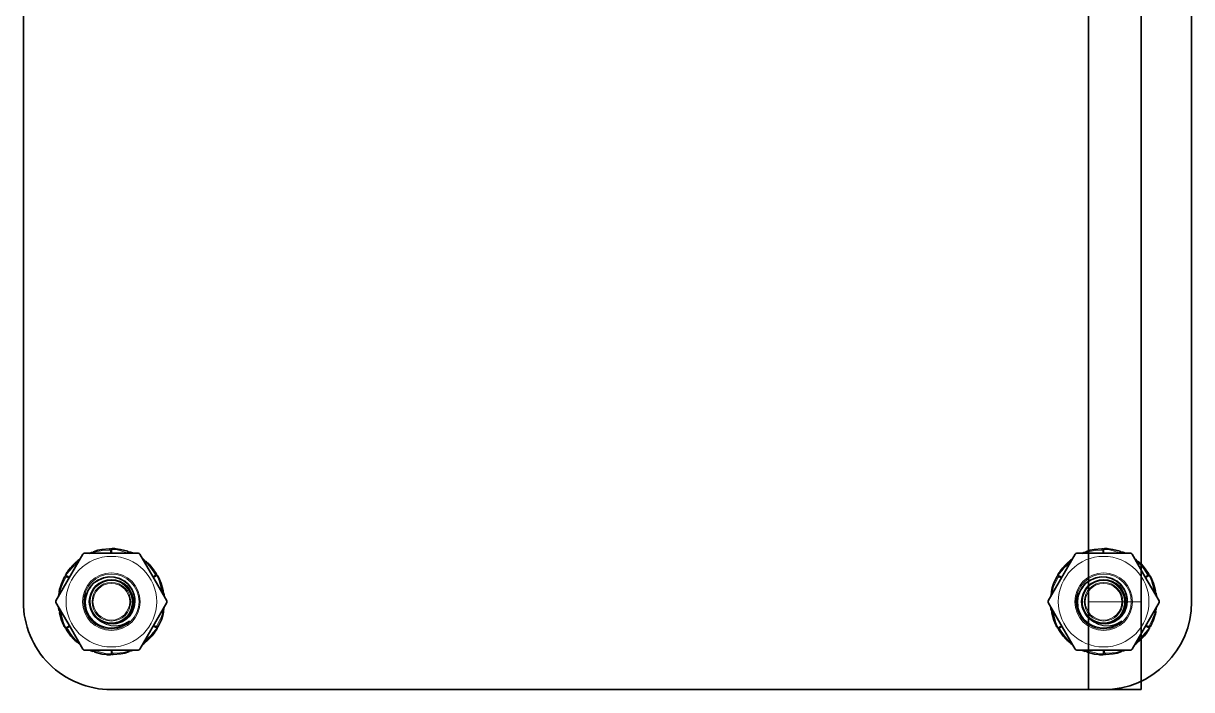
# Model space of a CAD drawing. Extents: x -131 to 1002, y -402 to 783.
# Drawn here: x 704.6 to 771, y 170.9 to 208.7 of the extents above; entities that cross this region are included whole.
import ezdxf

# ---------------------------------------------------------------- set-up
doc = ezdxf.new("R2010")
doc.units = 0

msp = doc.modelspace()

# ---------------------------------------------------------------- linework, layer by layer
at = {"color": 7, "lineweight": 35}
for p, q in [((704.595, 175.862), (704.595, 241.622)), ((765.115, 241.622), (765.115, 175.862)), ((768.115, 241.622), (768.115, 175.862)), ((770.975, 241.622), (770.975, 175.862)), ((765.975, 170.862), (709.595, 170.862))]:
    msp.add_line(p, q, dxfattribs=at)
at = {"color": 7, "lineweight": 35, "ltscale": 0.076498}
for p, q in [((711.125, 178.612), (708.065, 178.612)), ((767.505, 178.612), (764.445, 178.612)), ((708.065, 173.112), (711.125, 173.112)), ((764.445, 173.112), (767.505, 173.112))]:
    msp.add_line(p, q, dxfattribs=at)
at = {"color": 7, "lineweight": 35, "ltscale": 0.002872}
for p, q in [((708.468, 178.655), (708.362, 178.611)), ((764.848, 178.655), (764.742, 178.611))]:
    msp.add_line(p, q, dxfattribs=at)
at = {"color": 7, "lineweight": 13, "ltscale": 0.002597}
for p, q in [((708.468, 178.651), (708.371, 178.612)), ((764.848, 178.651), (764.751, 178.612)), ((711.447, 178.233), (711.365, 178.297)), ((767.827, 178.233), (767.745, 178.297)), ((706.616, 176.28), (706.602, 176.177)), ((762.996, 176.28), (762.982, 176.177)), ((712.575, 175.444), (712.589, 175.547)), ((768.955, 175.444), (768.969, 175.547)), ((710.723, 173.073), (710.82, 173.112)), ((767.103, 173.073), (767.2, 173.112))]:
    msp.add_line(p, q, dxfattribs=at)
at = {"color": 7, "lineweight": 13, "ltscale": 0.001722}
for p, q in [((708.409, 178.612), (708.473, 178.637)), ((764.789, 178.612), (764.853, 178.637)), ((711.384, 178.265), (711.438, 178.222)), ((767.764, 178.265), (767.818, 178.222)), ((706.621, 176.209), (706.631, 176.278)), ((763.001, 176.209), (763.011, 176.278)), ((712.57, 175.515), (712.56, 175.446)), ((768.95, 175.515), (768.94, 175.446)), ((707.807, 173.459), (707.753, 173.502)), ((764.187, 173.459), (764.133, 173.502)), ((710.782, 173.112), (710.718, 173.087)), ((767.162, 173.112), (767.098, 173.087))]:
    msp.add_line(p, q, dxfattribs=at)
at = {"color": 7, "lineweight": 13, "ltscale": 0.000100968}
for p, q in [((708.468, 178.655), (708.468, 178.651)), ((764.848, 178.655), (764.848, 178.651))]:
    msp.add_line(p, q, dxfattribs=at)
at = {"color": 7, "lineweight": 13, "ltscale": 0.000366938}
for p, q in [((708.473, 178.637), (708.468, 178.651)), ((764.853, 178.637), (764.848, 178.651)), ((710.718, 173.087), (710.723, 173.073)), ((767.098, 173.087), (767.103, 173.073))]:
    msp.add_line(p, q, dxfattribs=at)
at = {"color": 7, "lineweight": 13, "ltscale": 0.000650315}
for p, q in [((708.473, 178.637), (708.48, 178.612)), ((764.853, 178.637), (764.86, 178.612)), ((710.718, 173.087), (710.711, 173.112)), ((767.098, 173.087), (767.091, 173.112))]:
    msp.add_line(p, q, dxfattribs=at)
at = {"color": 7, "lineweight": 35, "ltscale": 0.001178}
for p, q in [((708.821, 178.783), (708.776, 178.77)), ((709.867, 178.871), (709.82, 178.874)), ((765.201, 178.783), (765.156, 178.77)), ((766.247, 178.871), (766.2, 178.874)), ((706.854, 174.592), (706.874, 174.55)), ((763.234, 174.592), (763.254, 174.55)), ((712.066, 174.122), (712.092, 174.162)), ((768.446, 174.122), (768.472, 174.162)), ((707.453, 173.731), (707.487, 173.698)), ((710.37, 172.941), (710.415, 172.954)), ((765.704, 172.853), (765.751, 172.849)), ((766.75, 172.941), (766.795, 172.954))]:
    msp.add_line(p, q, dxfattribs=at)
at = {"color": 7, "lineweight": 13, "ltscale": 0.000100743}
for p, q in [((709.491, 178.872), (709.489, 178.868)), ((765.871, 178.872), (765.869, 178.868))]:
    msp.add_line(p, q, dxfattribs=at)
at = {"color": 7, "lineweight": 13, "ltscale": 0.000367177}
for p, q in [((709.49, 178.854), (709.489, 178.868)), ((765.87, 178.854), (765.869, 178.868))]:
    msp.add_line(p, q, dxfattribs=at)
at = {"color": 7, "lineweight": 13, "ltscale": 0.003215}
for p, q in [((709.544, 178.612), (709.543, 178.741)), ((765.924, 178.612), (765.923, 178.741)), ((707.188, 177.192), (707.076, 177.256)), ((763.568, 177.192), (763.456, 177.256)), ((707.24, 174.442), (707.128, 174.377)), ((763.62, 174.442), (763.508, 174.377))]:
    msp.add_line(p, q, dxfattribs=at)
at = {"color": 7, "lineweight": 35, "ltscale": 0.000366211}
for p, q in [((709.595, 178.76), (709.595, 178.774)), ((765.975, 178.76), (765.975, 178.774))]:
    msp.add_line(p, q, dxfattribs=at)
at = {"color": 7, "lineweight": 35, "ltscale": 0.003677}
for p, q in [((709.595, 178.612), (709.595, 178.76)), ((765.975, 178.612), (765.975, 178.76)), ((711.977, 177.237), (712.105, 177.311)), ((763.593, 177.237), (763.466, 177.311)), ((768.357, 177.237), (768.485, 177.311)), ((707.213, 174.487), (707.086, 174.413)), ((711.977, 174.487), (712.105, 174.413)), ((763.593, 174.487), (763.466, 174.413)), ((768.357, 174.487), (768.485, 174.413))]:
    msp.add_line(p, q, dxfattribs=at)
at = {"color": 7, "lineweight": 13, "ltscale": 0.000366854}
msp.add_line((710.52, 178.709), (710.524, 178.723), dxfattribs=at)
at = {"color": 7, "lineweight": 13, "ltscale": 0.000100876}
for p, q in [((710.527, 178.726), (710.524, 178.723)), ((766.907, 178.726), (766.904, 178.723))]:
    msp.add_line(p, q, dxfattribs=at)
at = {"color": 7, "lineweight": 13, "ltscale": 0.000251303}
for p, q in [((710.837, 178.616), (710.846, 178.612)), ((767.217, 178.616), (767.226, 178.612)), ((711.36, 173.41), (711.352, 173.404)), ((767.74, 173.41), (767.732, 173.404)), ((708.354, 173.108), (708.345, 173.112)), ((764.734, 173.108), (764.725, 173.112))]:
    msp.add_line(p, q, dxfattribs=at)
at = {"color": 7, "lineweight": 35, "ltscale": 0.000306143}
for p, q in [((710.848, 178.611), (710.837, 178.616)), ((767.228, 178.611), (767.217, 178.616))]:
    msp.add_line(p, q, dxfattribs=at)
at = {"color": 7, "lineweight": 13, "ltscale": 0.000367327}
msp.add_line((766.899, 178.709), (766.904, 178.723), dxfattribs=at)
at = {"color": 7, "lineweight": 35, "ltscale": 0.076499}
for p, q in [((707.979, 178.562), (706.449, 175.912)), ((764.359, 178.562), (762.829, 175.912)), ((711.212, 173.162), (712.742, 175.812)), ((767.592, 173.162), (769.122, 175.812))]:
    msp.add_line(p, q, dxfattribs=at)
at = {"color": 7, "lineweight": 13, "ltscale": 0.000100858}
for p, q in [((707.581, 178.101), (707.582, 178.097)), ((763.961, 178.101), (763.962, 178.097)), ((711.61, 173.623), (711.609, 173.627)), ((767.99, 173.623), (767.989, 173.627))]:
    msp.add_line(p, q, dxfattribs=at)
at = {"color": 7, "lineweight": 13, "ltscale": 0.000367076}
for p, q in [((707.592, 178.086), (707.582, 178.097)), ((763.972, 178.086), (763.962, 178.097))]:
    msp.add_line(p, q, dxfattribs=at)
at = {"color": 7, "lineweight": 35, "ltscale": 0.000308288}
msp.add_line((707.841, 178.321), (707.831, 178.314), dxfattribs=at)
at = {"color": 7, "lineweight": 13, "ltscale": 0.000251525}
for p, q in [((707.831, 178.314), (707.839, 178.32)), ((764.211, 178.314), (764.219, 178.32))]:
    msp.add_line(p, q, dxfattribs=at)
at = {"color": 7, "lineweight": 35, "ltscale": 0.036627}
for p, q in [((711.212, 178.562), (711.945, 177.293)), ((767.592, 178.562), (768.325, 177.293)), ((707.979, 173.162), (707.246, 174.431)), ((764.359, 173.162), (763.626, 174.431))]:
    msp.add_line(p, q, dxfattribs=at)
at = {"color": 7, "lineweight": 35, "ltscale": 0.002871}
for p, q in [((711.45, 178.235), (711.36, 178.305)), ((767.83, 178.235), (767.74, 178.305)), ((767.103, 173.069), (767.209, 173.112))]:
    msp.add_line(p, q, dxfattribs=at)
at = {"color": 7, "lineweight": 13, "ltscale": 0.000650883}
for p, q in [((711.438, 178.222), (711.419, 178.203)), ((767.818, 178.222), (767.799, 178.203)), ((707.753, 173.502), (707.772, 173.521)), ((764.133, 173.502), (764.152, 173.521))]:
    msp.add_line(p, q, dxfattribs=at)
at = {"color": 7, "lineweight": 13, "ltscale": 0.000367192}
for p, q in [((711.438, 178.222), (711.447, 178.233)), ((767.818, 178.222), (767.827, 178.233)), ((707.753, 173.502), (707.744, 173.491)), ((764.133, 173.502), (764.124, 173.491))]:
    msp.add_line(p, q, dxfattribs=at)
at = {"color": 7, "lineweight": 13, "ltscale": 0.000101038}
for p, q in [((711.45, 178.235), (711.447, 178.233)), ((767.83, 178.235), (767.827, 178.233)), ((707.74, 173.489), (707.744, 173.491)), ((764.12, 173.489), (764.124, 173.491))]:
    msp.add_line(p, q, dxfattribs=at)
at = {"color": 7, "lineweight": 35, "ltscale": 0.001177}
for p, q in [((711.738, 177.993), (711.704, 178.026)), ((768.118, 177.993), (768.084, 178.026)), ((707.125, 177.601), (707.099, 177.562)), ((763.505, 177.601), (763.479, 177.562)), ((706.679, 176.652), (706.668, 176.606)), ((712.337, 177.132), (712.317, 177.174)), ((763.059, 176.652), (763.048, 176.606)), ((768.717, 177.132), (768.697, 177.174)), ((712.512, 175.072), (712.523, 175.118)), ((768.892, 175.072), (768.903, 175.118)), ((763.833, 173.731), (763.867, 173.698))]:
    msp.add_line(p, q, dxfattribs=at)
at = {"color": 7, "lineweight": 35, "ltscale": 0.000307051}
msp.add_line((764.221, 178.321), (764.211, 178.314), dxfattribs=at)
at = {"color": 7, "lineweight": 13, "ltscale": 0.000101273}
for p, q in [((706.937, 177.277), (706.939, 177.273)), ((763.317, 177.277), (763.319, 177.273)), ((768.634, 174.447), (768.632, 174.451))]:
    msp.add_line(p, q, dxfattribs=at)
at = {"color": 7, "lineweight": 13, "ltscale": 0.00036657}
for p, q in [((706.952, 177.266), (706.939, 177.273)), ((763.332, 177.266), (763.319, 177.273))]:
    msp.add_line(p, q, dxfattribs=at)
at = {"color": 7, "lineweight": 35, "ltscale": 0.000364902}
for p, q in [((707.086, 177.311), (707.073, 177.318)), ((763.466, 177.311), (763.453, 177.318)), ((768.485, 177.311), (768.497, 177.318))]:
    msp.add_line(p, q, dxfattribs=at)
at = {"color": 7, "lineweight": 35, "ltscale": 0.003679}
msp.add_line((707.214, 177.237), (707.086, 177.311), dxfattribs=at)
at = {"color": 7, "lineweight": 35, "ltscale": 0.039872}
for p, q in [((712.742, 175.912), (711.945, 177.293)), ((769.122, 175.912), (768.325, 177.293)), ((706.449, 175.812), (707.246, 174.431)), ((762.829, 175.812), (763.626, 174.431))]:
    msp.add_line(p, q, dxfattribs=at)
at = {"color": 7, "lineweight": 13, "ltscale": 0.003213}
for p, q in [((711.951, 177.282), (712.063, 177.347)), ((768.331, 177.282), (768.443, 177.347))]:
    msp.add_line(p, q, dxfattribs=at)
at = {"color": 7, "lineweight": 35, "ltscale": 0.000366224}
msp.add_line((712.105, 177.311), (712.118, 177.318), dxfattribs=at)
at = {"color": 7, "lineweight": 13, "ltscale": 0.000367075}
for p, q in [((712.134, 177.449), (712.146, 177.457)), ((768.514, 177.449), (768.526, 177.457)), ((707.057, 174.275), (707.045, 174.267)), ((763.437, 174.275), (763.425, 174.267))]:
    msp.add_line(p, q, dxfattribs=at)
at = {"color": 7, "lineweight": 13, "ltscale": 0.000100715}
for p, q in [((712.15, 177.457), (712.146, 177.457)), ((768.53, 177.457), (768.526, 177.457)), ((707.041, 174.267), (707.045, 174.267)), ((763.421, 174.267), (763.425, 174.267))]:
    msp.add_line(p, q, dxfattribs=at)
at = {"color": 7, "lineweight": 35, "ltscale": 0.002873}
for p, q in [((706.613, 176.282), (706.598, 176.168)), ((762.993, 176.282), (762.978, 176.168)), ((707.74, 173.489), (707.831, 173.419)), ((764.12, 173.489), (764.211, 173.419))]:
    msp.add_line(p, q, dxfattribs=at)
at = {"color": 7, "lineweight": 13, "ltscale": 9.65925e-05}
for p, q in [((706.613, 176.282), (706.616, 176.28)), ((762.993, 176.282), (762.996, 176.28))]:
    msp.add_line(p, q, dxfattribs=at)
at = {"color": 7, "lineweight": 13, "ltscale": 0.000366739}
for p, q in [((706.631, 176.278), (706.616, 176.28)), ((763.011, 176.278), (762.996, 176.28))]:
    msp.add_line(p, q, dxfattribs=at)
at = {"color": 7, "lineweight": 13, "ltscale": 0.00065088}
for p, q in [((706.631, 176.278), (706.656, 176.271)), ((763.011, 176.278), (763.036, 176.271)), ((712.56, 175.446), (712.535, 175.453)), ((768.94, 175.446), (768.915, 175.453))]:
    msp.add_line(p, q, dxfattribs=at)
at = {"color": 7, "lineweight": 13, "ltscale": 0.000368101}
for p, q in [((712.523, 176.485), (712.538, 176.488)), ((768.903, 176.485), (768.918, 176.488))]:
    msp.add_line(p, q, dxfattribs=at)
at = {"color": 7, "lineweight": 13, "ltscale": 0.000100384}
for p, q in [((712.542, 176.487), (712.538, 176.488)), ((768.922, 176.487), (768.918, 176.488))]:
    msp.add_line(p, q, dxfattribs=at)
at = {"color": 7, "lineweight": 13, "ltscale": 0.000251206}
for p, q in [((712.601, 176.164), (712.602, 176.154)), ((768.981, 176.164), (768.982, 176.154))]:
    msp.add_line(p, q, dxfattribs=at)
at = {"color": 7, "lineweight": 35, "ltscale": 0.000304957}
for p, q in [((712.602, 176.152), (712.601, 176.164)), ((768.982, 176.152), (768.981, 176.164))]:
    msp.add_line(p, q, dxfattribs=at)
at = {"color": 7, "lineweight": 13, "ltscale": 0.000251432}
for p, q in [((706.59, 175.56), (706.589, 175.57)), ((762.97, 175.56), (762.969, 175.57))]:
    msp.add_line(p, q, dxfattribs=at)
at = {"color": 7, "lineweight": 13, "ltscale": 0.000260162}
for p, q in [((708.324, 175.872), (708.324, 175.862)), ((764.704, 175.872), (764.704, 175.862))]:
    msp.add_line(p, q, dxfattribs=at)
at = {"color": 7, "lineweight": 35, "ltscale": 0.000250244}
for p, q in [((708.374, 175.857), (708.374, 175.867)), ((710.817, 175.867), (710.817, 175.857)), ((764.754, 175.857), (764.754, 175.867)), ((767.197, 175.867), (767.197, 175.857))]:
    msp.add_line(p, q, dxfattribs=at)
at = {"color": 7, "lineweight": 13, "ltscale": 0.000260548}
for p, q in [((710.867, 175.852), (710.867, 175.862)), ((767.247, 175.852), (767.247, 175.862))]:
    msp.add_line(p, q, dxfattribs=at)
at = {"color": 7, "lineweight": 13, "ltscale": 0.000366686}
for p, q in [((712.56, 175.446), (712.575, 175.444)), ((768.94, 175.446), (768.955, 175.444))]:
    msp.add_line(p, q, dxfattribs=at)
at = {"color": 7, "lineweight": 13, "ltscale": 9.80496e-05}
for p, q in [((712.578, 175.442), (712.575, 175.444)), ((768.958, 175.442), (768.955, 175.444))]:
    msp.add_line(p, q, dxfattribs=at)
at = {"color": 7, "lineweight": 35, "ltscale": 0.00287}
for p, q in [((712.578, 175.442), (712.593, 175.556)), ((768.958, 175.442), (768.973, 175.556))]:
    msp.add_line(p, q, dxfattribs=at)
at = {"color": 7, "lineweight": 13, "ltscale": 0.075}
msp.add_line((768.115, 175.862), (765.115, 175.862), dxfattribs=at)
at = {"color": 7, "lineweight": 35, "ltscale": 0.125}
for p, q in [((765.115, 170.862), (765.115, 175.862)), ((768.115, 170.862), (768.115, 175.862))]:
    msp.add_line(p, q, dxfattribs=at)
at = {"color": 7, "lineweight": 13, "ltscale": 0.000101698}
for p, q in [((706.649, 175.237), (706.653, 175.236)), ((763.029, 175.237), (763.033, 175.236))]:
    msp.add_line(p, q, dxfattribs=at)
at = {"color": 7, "lineweight": 13, "ltscale": 0.000366608}
for p, q in [((706.668, 175.239), (706.653, 175.236)), ((763.048, 175.239), (763.033, 175.236))]:
    msp.add_line(p, q, dxfattribs=at)
at = {"color": 7, "lineweight": 13, "ltscale": 0.00073742}
for p, q in [((708.944, 174.829), (708.925, 174.806)), ((765.324, 174.829), (765.305, 174.806))]:
    msp.add_line(p, q, dxfattribs=at)
at = {"color": 7, "lineweight": 35, "ltscale": 9.52208e-05}
msp.add_line((708.941, 174.831), (708.944, 174.829), dxfattribs=at)
at = {"color": 7, "lineweight": 35, "ltscale": 0.001908}
for p, q in [((710.57, 174.721), (710.626, 174.772)), ((766.95, 174.721), (767.006, 174.772))]:
    msp.add_line(p, q, dxfattribs=at)
at = {"color": 7, "lineweight": 35, "ltscale": 9.6496e-05}
msp.add_line((765.321, 174.831), (765.324, 174.829), dxfattribs=at)
at = {"color": 7, "lineweight": 35, "ltscale": 0.000365093}
for p, q in [((707.086, 174.413), (707.073, 174.406)), ((763.466, 174.413), (763.453, 174.406)), ((768.485, 174.413), (768.497, 174.406))]:
    msp.add_line(p, q, dxfattribs=at)
at = {"color": 7, "lineweight": 13, "ltscale": 0.003214}
for p, q in [((712.003, 174.532), (712.115, 174.468)), ((768.383, 174.532), (768.495, 174.468)), ((709.647, 173.111), (709.648, 172.983)), ((766.027, 173.111), (766.028, 172.983))]:
    msp.add_line(p, q, dxfattribs=at)
at = {"color": 7, "lineweight": 35, "ltscale": 0.000366414}
msp.add_line((712.105, 174.413), (712.118, 174.406), dxfattribs=at)
at = {"color": 7, "lineweight": 13, "ltscale": 0.000367739}
msp.add_line((712.239, 174.458), (712.252, 174.451), dxfattribs=at)
at = {"color": 7, "lineweight": 13, "ltscale": 0.0001005}
msp.add_line((712.254, 174.447), (712.252, 174.451), dxfattribs=at)
at = {"color": 7, "lineweight": 13, "ltscale": 0.000366391}
msp.add_line((768.619, 174.458), (768.632, 174.451), dxfattribs=at)
at = {"color": 7, "lineweight": 13, "ltscale": 0.002598}
for p, q in [((707.744, 173.491), (707.826, 173.427)), ((764.124, 173.491), (764.206, 173.427))]:
    msp.add_line(p, q, dxfattribs=at)
at = {"color": 7, "lineweight": 35, "ltscale": 0.000303237}
for p, q in [((711.35, 173.403), (711.36, 173.41)), ((767.73, 173.403), (767.74, 173.41))]:
    msp.add_line(p, q, dxfattribs=at)
at = {"color": 7, "lineweight": 13, "ltscale": 0.00036736}
for p, q in [((711.599, 173.638), (711.609, 173.627)), ((767.979, 173.638), (767.989, 173.627))]:
    msp.add_line(p, q, dxfattribs=at)
at = {"color": 7, "lineweight": 35, "ltscale": 0.000304127}
msp.add_line((708.343, 173.113), (708.354, 173.108), dxfattribs=at)
at = {"color": 7, "lineweight": 13, "ltscale": 0.000100627}
for p, q in [((708.664, 172.998), (708.667, 173.001)), ((765.044, 172.998), (765.047, 173.001))]:
    msp.add_line(p, q, dxfattribs=at)
at = {"color": 7, "lineweight": 13, "ltscale": 0.000367689}
for p, q in [((708.671, 173.015), (708.667, 173.001)), ((765.051, 173.015), (765.047, 173.001))]:
    msp.add_line(p, q, dxfattribs=at)
at = {"color": 7, "lineweight": 35, "ltscale": 0.001176}
msp.add_line((709.324, 172.853), (709.371, 172.849), dxfattribs=at)
at = {"color": 7, "lineweight": 35, "ltscale": 0.003676}
for p, q in [((709.595, 173.111), (709.595, 172.964)), ((765.975, 173.111), (765.975, 172.964))]:
    msp.add_line(p, q, dxfattribs=at)
at = {"color": 7, "lineweight": 35, "ltscale": 0.000365829}
for p, q in [((709.595, 172.964), (709.595, 172.95)), ((765.975, 172.964), (765.975, 172.95))]:
    msp.add_line(p, q, dxfattribs=at)
at = {"color": 7, "lineweight": 13, "ltscale": 0.000101161}
for p, q in [((709.7, 172.852), (709.702, 172.856)), ((766.08, 172.852), (766.082, 172.856))]:
    msp.add_line(p, q, dxfattribs=at)
at = {"color": 7, "lineweight": 13, "ltscale": 0.000367231}
for p, q in [((709.701, 172.87), (709.702, 172.856)), ((766.081, 172.87), (766.082, 172.856))]:
    msp.add_line(p, q, dxfattribs=at)
at = {"color": 7, "lineweight": 35, "ltscale": 0.002869}
msp.add_line((710.723, 173.069), (710.829, 173.112), dxfattribs=at)
at = {"color": 7, "lineweight": 13, "ltscale": 0.000101103}
msp.add_line((710.723, 173.069), (710.723, 173.073), dxfattribs=at)
at = {"color": 7, "lineweight": 35, "ltscale": 0.000302734}
msp.add_line((764.723, 173.113), (764.734, 173.108), dxfattribs=at)
at = {"color": 7, "lineweight": 13, "ltscale": 0.000101345}
msp.add_line((767.103, 173.069), (767.103, 173.073), dxfattribs=at)
at = {"color": 7, "lineweight": 35, "ltscale": 0.075}
msp.add_line((768.115, 170.862), (765.115, 170.862), dxfattribs=at)
at = {"color": 7, "lineweight": 13}
for points in [[(708.564, 178.644), (708.703, 178.697), (708.901, 178.742), (709.118, 178.77), (709.488, 178.789)], [(708.776, 178.77), (709.166, 178.837), (709.49, 178.854)], [(709.489, 178.868), (709.192, 178.851), (708.821, 178.783)], [(709.577, 178.829), (709.727, 178.831), (709.928, 178.806), (710.141, 178.758), (710.496, 178.649)], [(709.82, 178.874), (710.21, 178.804), (710.52, 178.709)], [(710.524, 178.723), (710.238, 178.809), (709.867, 178.871)], [(764.944, 178.644), (765.083, 178.697), (765.281, 178.742), (765.498, 178.77), (765.868, 178.789)], [(765.156, 178.77), (765.546, 178.837), (765.87, 178.854)], [(765.869, 178.868), (765.572, 178.851), (765.201, 178.783)], [(765.957, 178.829), (766.107, 178.831), (766.308, 178.806), (766.521, 178.758), (766.876, 178.649)], [(766.2, 178.874), (766.59, 178.804), (766.899, 178.709)], [(766.904, 178.723), (766.618, 178.809), (766.247, 178.871)], [(707.017, 177.33), (707.09, 177.46), (707.212, 177.622), (707.36, 177.783), (707.632, 178.035)], [(707.099, 177.562), (707.355, 177.865), (707.592, 178.086)], [(707.582, 178.097), (707.365, 177.892), (707.125, 177.601)], [(711.489, 178.146), (711.604, 178.052), (711.743, 177.903), (711.875, 177.73), (712.077, 177.418)], [(711.704, 178.026), (711.957, 177.721), (712.134, 177.449)], [(712.146, 177.457), (711.982, 177.706), (711.738, 177.993)], [(763.397, 177.33), (763.47, 177.46), (763.592, 177.622), (763.74, 177.783), (764.012, 178.035)], [(763.479, 177.562), (763.735, 177.865), (763.972, 178.086)], [(763.962, 178.097), (763.745, 177.892), (763.505, 177.601)], [(767.869, 178.146), (767.984, 178.052), (768.123, 177.903), (768.255, 177.73), (768.456, 177.418)], [(768.084, 178.026), (768.337, 177.721), (768.514, 177.449)], [(768.526, 177.457), (768.362, 177.706), (768.118, 177.993)], [(706.668, 176.606), (706.805, 176.978), (706.952, 177.266)], [(706.939, 177.273), (706.805, 177.007), (706.679, 176.652)], [(708.179, 176.356), (708.336, 176.655), (708.554, 176.909), (708.821, 177.107), (709.124, 177.238), (709.447, 177.297), (709.77, 177.283), (710.079, 177.197), (710.359, 177.046), (710.596, 176.838), (710.779, 176.583)], [(712.156, 177.361), (712.232, 177.233), (712.312, 177.046), (712.376, 176.837), (712.459, 176.476)], [(763.048, 176.606), (763.185, 176.978), (763.332, 177.266)], [(763.319, 177.273), (763.185, 177.007), (763.059, 176.652)], [(764.559, 176.356), (764.716, 176.655), (764.934, 176.909), (765.201, 177.107), (765.504, 177.238), (765.827, 177.297), (766.15, 177.283), (766.459, 177.197), (766.739, 177.046), (766.976, 176.838), (767.159, 176.583)], [(768.536, 177.361), (768.612, 177.233), (768.692, 177.046), (768.756, 176.837), (768.839, 176.476)], [(706.671, 176.359), (706.694, 176.507), (706.754, 176.701), (706.838, 176.902), (707.007, 177.233)], [(710.57, 176.541), (710.472, 176.664), (710.236, 176.874), (710.187, 176.909), (710.158, 176.938), (710.174, 176.939)], [(710.574, 176.544), (710.399, 176.747), (710.232, 176.881), (710.159, 176.937), (710.161, 176.939), (710.183, 176.934)], [(712.317, 177.174), (712.451, 176.801), (712.523, 176.485)], [(712.538, 176.488), (712.469, 176.778), (712.337, 177.132)], [(763.051, 176.359), (763.074, 176.507), (763.134, 176.701), (763.218, 176.902), (763.387, 177.233)], [(766.95, 176.541), (766.852, 176.664), (766.616, 176.874), (766.567, 176.909), (766.538, 176.938), (766.554, 176.939)], [(766.954, 176.544), (766.779, 176.747), (766.612, 176.881), (766.539, 176.937), (766.541, 176.939), (766.563, 176.934)], [(768.697, 177.174), (768.831, 176.801), (768.903, 176.485)], [(768.918, 176.488), (768.849, 176.778), (768.717, 177.132)], [(707.035, 174.363), (706.958, 174.491), (706.879, 174.678), (706.815, 174.887), (706.732, 175.248)], [(710.954, 175.857), (710.911, 175.572), (710.81, 175.304), (710.656, 175.066), (710.456, 174.867), (710.22, 174.717), (709.959, 174.621), (709.689, 174.582), (709.418, 174.602), (709.16, 174.678), (708.925, 174.806)], [(712.52, 175.365), (712.497, 175.217), (712.437, 175.023), (712.353, 174.822), (712.184, 174.491)], [(763.415, 174.363), (763.339, 174.491), (763.259, 174.678), (763.195, 174.887), (763.112, 175.248)], [(767.334, 175.857), (767.291, 175.572), (767.19, 175.304), (767.036, 175.066), (766.836, 174.867), (766.6, 174.717), (766.339, 174.621), (766.069, 174.582), (765.798, 174.602), (765.54, 174.678), (765.305, 174.806)], [(768.9, 175.365), (768.877, 175.217), (768.817, 175.023), (768.733, 174.822), (768.564, 174.491)], [(706.653, 175.236), (706.722, 174.945), (706.854, 174.592)], [(706.874, 174.55), (706.74, 174.923), (706.668, 175.239)], [(710.497, 174.663), (710.199, 174.534), (709.889, 174.475), (709.581, 174.485), (709.291, 174.562), (709.033, 174.697), (708.909, 174.791)], [(710.626, 174.772), (710.399, 174.635), (710.156, 174.543), (709.905, 174.497), (709.656, 174.498), (709.494, 174.523), (709.339, 174.567), (709.058, 174.706), (708.925, 174.806)], [(712.523, 175.118), (712.386, 174.746), (712.239, 174.458)], [(712.252, 174.451), (712.386, 174.717), (712.512, 175.072)], [(763.033, 175.236), (763.102, 174.945), (763.234, 174.592)], [(763.254, 174.55), (763.12, 174.923), (763.048, 175.239)], [(766.877, 174.663), (766.579, 174.534), (766.269, 174.475), (765.961, 174.485), (765.671, 174.562), (765.413, 174.697), (765.289, 174.791)], [(767.006, 174.772), (766.779, 174.635), (766.536, 174.543), (766.285, 174.497), (766.036, 174.498), (765.874, 174.523), (765.719, 174.567), (765.438, 174.706), (765.305, 174.806)], [(768.903, 175.118), (768.766, 174.746), (768.619, 174.458)], [(768.632, 174.451), (768.766, 174.717), (768.892, 175.072)], [(707.045, 174.267), (707.209, 174.018), (707.453, 173.731)], [(707.487, 173.698), (707.234, 174.003), (707.057, 174.275)], [(707.702, 173.578), (707.586, 173.672), (707.448, 173.821), (707.316, 173.994), (707.114, 174.306)], [(712.174, 174.394), (712.101, 174.264), (711.979, 174.102), (711.831, 173.941), (711.559, 173.689)], [(712.092, 174.162), (711.836, 173.859), (711.599, 173.638)], [(711.609, 173.627), (711.826, 173.832), (712.066, 174.122)], [(763.425, 174.267), (763.589, 174.018), (763.833, 173.731)], [(763.867, 173.698), (763.614, 174.003), (763.437, 174.275)], [(764.082, 173.578), (763.966, 173.672), (763.828, 173.821), (763.696, 173.994), (763.494, 174.306)], [(768.554, 174.394), (768.481, 174.264), (768.359, 174.102), (768.211, 173.941), (767.939, 173.689)], [(768.472, 174.162), (768.216, 173.859), (767.979, 173.638)], [(767.989, 173.627), (768.206, 173.832), (768.446, 174.122)], [(708.667, 173.001), (708.953, 172.915), (709.324, 172.853)], [(709.371, 172.849), (708.981, 172.92), (708.671, 173.015)], [(709.614, 172.895), (709.464, 172.893), (709.262, 172.918), (709.05, 172.966), (708.695, 173.075)], [(710.415, 172.954), (710.025, 172.887), (709.701, 172.87)], [(709.702, 172.856), (709.999, 172.873), (710.37, 172.941)], [(710.627, 173.08), (710.488, 173.027), (710.289, 172.982), (710.073, 172.954), (709.703, 172.935)], [(765.047, 173.001), (765.333, 172.915), (765.704, 172.853)], [(765.751, 172.849), (765.361, 172.92), (765.051, 173.015)], [(765.994, 172.895), (765.844, 172.893), (765.642, 172.918), (765.43, 172.966), (765.075, 173.075)], [(766.795, 172.954), (766.405, 172.887), (766.081, 172.87)], [(766.082, 172.856), (766.379, 172.873), (766.75, 172.941)], [(767.007, 173.08), (766.868, 173.027), (766.669, 172.982), (766.453, 172.954), (766.083, 172.935)]]:
    msp.add_lwpolyline(points, dxfattribs=at)
at = {"color": 7, "lineweight": 35}
for points in [[(709.491, 178.872), (709.06, 178.835), (708.821, 178.783)], [(710.527, 178.726), (710.109, 178.839), (709.867, 178.871)], [(765.871, 178.872), (765.44, 178.835), (765.201, 178.783)], [(766.907, 178.726), (766.489, 178.839), (766.247, 178.871)], [(707.581, 178.101), (707.274, 177.795), (707.125, 177.601)], [(712.15, 177.457), (711.902, 177.813), (711.738, 177.993)], [(763.961, 178.101), (763.654, 177.795), (763.505, 177.601)], [(768.53, 177.457), (768.282, 177.813), (768.118, 177.993)], [(706.937, 177.277), (706.753, 176.884), (706.679, 176.652)], [(708.124, 175.569), (708.109, 175.883), (708.156, 176.188), (708.264, 176.476), (708.429, 176.732), (708.642, 176.947), (708.893, 177.112), (709.171, 177.221), (709.463, 177.269), (709.757, 177.255), (710.039, 177.181), (710.298, 177.052), (710.522, 176.872), (710.703, 176.652), (710.752, 176.571)], [(763.317, 177.277), (763.133, 176.884), (763.059, 176.652)], [(764.504, 175.569), (764.489, 175.883), (764.536, 176.188), (764.644, 176.476), (764.809, 176.732), (765.022, 176.947), (765.273, 177.112), (765.551, 177.221), (765.843, 177.269), (766.137, 177.255), (766.419, 177.181), (766.678, 177.052), (766.902, 176.872), (767.083, 176.652), (767.132, 176.571)], [(712.542, 176.487), (712.43, 176.906), (712.337, 177.132)], [(768.922, 176.487), (768.81, 176.906), (768.717, 177.132)], [(710.925, 175.861), (710.884, 175.582), (710.785, 175.32), (710.635, 175.087), (710.44, 174.893), (710.17, 174.726), (709.87, 174.631), (709.559, 174.614), (709.256, 174.674), (708.98, 174.805), (708.944, 174.829)], [(767.305, 175.861), (767.264, 175.582), (767.165, 175.32), (767.015, 175.087), (766.82, 174.893), (766.55, 174.726), (766.25, 174.631), (765.939, 174.614), (765.636, 174.674), (765.36, 174.805), (765.324, 174.829)], [(706.649, 175.237), (706.761, 174.818), (706.854, 174.592)], [(712.254, 174.447), (712.438, 174.84), (712.512, 175.072)], [(763.029, 175.237), (763.141, 174.818), (763.234, 174.592)], [(768.634, 174.447), (768.818, 174.84), (768.892, 175.072)], [(707.041, 174.267), (707.289, 173.911), (707.453, 173.731)], [(711.61, 173.623), (711.917, 173.929), (712.066, 174.122)], [(763.421, 174.267), (763.669, 173.911), (763.833, 173.731)], [(767.99, 173.623), (768.297, 173.929), (768.446, 174.122)], [(708.664, 172.998), (709.082, 172.885), (709.324, 172.853)], [(709.7, 172.852), (710.131, 172.889), (710.37, 172.941)], [(765.044, 172.998), (765.462, 172.885), (765.704, 172.853)], [(766.08, 172.852), (766.511, 172.889), (766.75, 172.941)]]:
    msp.add_lwpolyline(points, dxfattribs=at)
at = {"color": 7, "lineweight": 13}
for centre, radius in [((709.595, 175.862), 2.575), ((765.975, 175.862), 2.575), ((709.595, 175.862), 1.641), ((709.595, 175.862), 1.571), ((765.975, 175.862), 1.641), ((765.975, 175.862), 1.571), ((709.595, 175.862), 1.099), ((709.595, 175.862), 1.043), ((765.975, 175.862), 1.099), ((765.975, 175.862), 1.043)]:
    msp.add_circle(centre, radius, dxfattribs=at)
at = {"color": 7, "lineweight": 35}
for centre, radius, start, end in [((708.065, 178.512), 0.1, 90, 150), ((708.506, 178.561), 0.101, 30.33477, 112.18853), ((708.613, 178.64), 0.0643, 116.69187, 168.92606), ((709.066, 177.71), 1.099, 105.29342, 116.06192), ((709.496, 178.772), 0.1, 1.50389, 92.47464), ((709.623, 178.808), 0.0643, 96.69185, 148.92583), ((709.73, 177.78), 1.099, 85.29342, 96.06192), ((710.496, 178.63), 0.101, 349.85132, 72.20334), ((710.629, 178.621), 0.0643, 76.69183, 128.92559), ((710.377, 177.618), 1.099, 65.29342, 76.06192), ((711.125, 178.512), 0.1, 30, 90), ((764.445, 178.512), 0.1, 90, 150), ((764.886, 178.561), 0.101, 30.33477, 112.18853), ((764.993, 178.64), 0.0643, 116.69187, 168.92606), ((765.446, 177.71), 1.099, 105.29342, 116.06192), ((765.876, 178.772), 0.1, 1.50389, 92.47464), ((766.003, 178.808), 0.0643, 96.69185, 148.92583), ((766.11, 177.78), 1.099, 85.29342, 96.06192), ((766.876, 178.63), 0.101, 349.85132, 72.20334), ((767.009, 178.621), 0.0643, 76.69183, 128.92559), ((766.757, 177.618), 1.099, 65.29342, 76.06192), ((767.505, 178.512), 0.1, 30, 90), ((707.649, 178.026), 0.101, 49.85132, 132.20334), ((707.722, 178.136), 0.0643, 136.69189, 188.92627), ((708.466, 177.417), 1.099, 125.29343, 136.06192), ((711.388, 178.155), 0.101, 330.33475, 52.18854), ((711.51, 178.101), 0.0643, 56.69181, 108.92538), ((710.931, 177.245), 1.099, 45.29342, 56.06192), ((764.029, 178.026), 0.101, 49.85132, 132.20334), ((764.102, 178.136), 0.0643, 136.69189, 188.92627), ((764.846, 177.417), 1.099, 125.29343, 136.06192), ((767.768, 178.155), 0.101, 330.33475, 52.18854), ((767.89, 178.101), 0.0643, 56.69181, 108.92538), ((767.311, 177.245), 1.099, 45.29342, 56.06192), ((707.026, 177.23), 0.1, 61.50389, 152.47464), ((707.058, 177.359), 0.0643, 156.6919, 208.92642), ((708.002, 176.937), 1.099, 145.29342, 156.06191), ((712.065, 177.403), 0.1, 301.50389, 32.47464), ((712.161, 177.312), 0.0643, 36.6918, 88.92523), ((711.323, 176.705), 1.099, 25.29342, 36.06192), ((763.406, 177.23), 0.1, 61.50389, 152.47464), ((763.438, 177.359), 0.0643, 156.6919, 208.92642), ((764.382, 176.937), 1.099, 145.29342, 156.06191), ((768.445, 177.403), 0.1, 301.50389, 32.47464), ((768.541, 177.312), 0.0643, 36.6918, 88.92523), ((767.703, 176.705), 1.099, 25.29342, 36.06192), ((707.73, 176.327), 1.099, 165.29342, 176.06192), ((709.595, 175.862), 1.221, 0.23471, 179.76529), ((709.583, 175.911), 1.342, 357.84232, 29.4327), ((764.11, 176.327), 1.099, 165.29342, 176.06192), ((765.975, 175.862), 1.221, 0.23471, 179.76529), ((765.964, 175.911), 1.342, 357.84232, 29.4327), ((706.536, 175.862), 0.1, 150, 210), ((706.713, 176.268), 0.101, 90.3348, 172.18854), ((706.699, 176.4), 0.0643, 176.69191, 228.92651), ((709.595, 175.862), 1.5, 160.76048, 265.5039), ((709.56, 175.835), 1.238, 1.26229, 34.98067), ((712.443, 176.466), 0.101, 289.85132, 12.20334), ((712.502, 176.347), 0.0643, 16.69179, 68.92515), ((711.507, 176.063), 1.099, 5.29342, 16.06192), ((712.655, 175.862), 0.1, 330, 30), ((762.916, 175.862), 0.1, 150, 210), ((763.093, 176.268), 0.101, 90.3348, 172.18854), ((763.079, 176.4), 0.0643, 176.69191, 228.92651), ((765.975, 175.862), 1.5, 160.76048, 265.5039), ((765.94, 175.835), 1.238, 1.26229, 34.98067), ((768.823, 176.466), 0.101, 289.85132, 12.20334), ((768.882, 176.347), 0.0643, 16.69179, 68.92515), ((767.887, 176.063), 1.099, 5.29342, 16.06192), ((769.035, 175.862), 0.1, 330, 30), ((709.595, 175.862), 5, 179.99999, 270), ((707.684, 175.661), 1.099, 185.29342, 196.06192), ((706.689, 175.377), 0.0643, 196.69191, 248.92651), ((706.748, 175.258), 0.101, 109.85132, 192.20333), ((709.595, 175.862), 1.221, 180.23471, 237.58348), ((709.595, 175.862), 1.221, 237.5819, 359.76523), ((709.595, 175.862), 1.221, 237.58253, 359.76522), ((709.595, 175.862), 1.221, 237.58277, 359.76522), ((709.556, 175.839), 1.243, 328.22768, 333.19699), ((709.563, 175.836), 1.235, 333.16685, 1.19453), ((712.478, 175.456), 0.101, 270.33471, 352.18854), ((711.461, 175.397), 1.099, 345.29342, 356.06192), ((712.492, 175.324), 0.0643, 356.69179, 48.92516), ((764.064, 175.661), 1.099, 185.29342, 196.06192), ((763.069, 175.377), 0.0643, 196.69191, 248.92651), ((763.128, 175.258), 0.101, 109.85132, 192.20333), ((765.975, 175.862), 1.221, 180.23471, 237.58348), ((765.975, 175.862), 1.221, 237.5819, 359.76523), ((765.975, 175.862), 1.221, 237.58253, 359.76522), ((765.975, 175.862), 1.221, 237.58277, 359.76522), ((765.975, 175.862), 5, 270, 360), ((765.936, 175.839), 1.243, 328.22768, 333.19699), ((765.943, 175.836), 1.235, 333.16685, 1.19453), ((768.858, 175.456), 0.101, 270.33471, 352.18854), ((767.841, 175.397), 1.099, 345.29342, 356.06192), ((768.872, 175.324), 0.0643, 356.69179, 48.92516), ((709.595, 175.862), 1.5, 265.50063, 310.49808), ((765.975, 175.862), 1.5, 265.50063, 310.49808), ((707.868, 175.019), 1.099, 205.29343, 216.06192), ((707.03, 174.412), 0.0643, 216.69191, 268.92644), ((707.126, 174.321), 0.1, 121.50389, 212.47463), ((711.189, 174.787), 1.099, 325.29342, 336.06192), ((712.165, 174.494), 0.1, 241.5039, 332.47464), ((712.133, 174.365), 0.0643, 336.6918, 28.92524), ((764.248, 175.019), 1.099, 205.29343, 216.06192), ((763.41, 174.412), 0.0643, 216.69191, 268.92644), ((763.506, 174.321), 0.1, 121.50389, 212.47463), ((767.569, 174.787), 1.099, 325.29342, 336.06192), ((768.545, 174.494), 0.1, 241.5039, 332.47464), ((768.513, 174.365), 0.0643, 336.6918, 28.92524), ((708.26, 174.479), 1.099, 225.29342, 236.06191), ((707.681, 173.623), 0.0643, 236.69189, 288.92628), ((707.802, 173.569), 0.101, 150.3348, 232.18854), ((710.725, 174.307), 1.099, 305.29342, 316.06192), ((711.542, 173.698), 0.101, 229.85133, 312.20333), ((711.468, 173.588), 0.0643, 316.69181, 8.9254), ((764.64, 174.479), 1.099, 225.29342, 236.06191), ((764.061, 173.623), 0.0643, 236.69189, 288.92628), ((764.182, 173.569), 0.101, 150.3348, 232.18854), ((767.105, 174.307), 1.099, 305.29342, 316.06192), ((767.922, 173.698), 0.101, 229.85133, 312.20333), ((767.848, 173.588), 0.0643, 316.69181, 8.9254), ((708.065, 173.212), 0.1, 210, 270), ((708.814, 174.106), 1.099, 245.29342, 256.06192), ((708.562, 173.103), 0.0643, 256.69187, 308.92608), ((708.695, 173.094), 0.101, 169.85133, 252.20333), ((709.461, 173.944), 1.099, 265.29342, 276.06192), ((709.568, 172.916), 0.0643, 276.69185, 328.92584), ((709.695, 172.952), 0.1, 181.50389, 272.47464), ((710.125, 174.014), 1.099, 285.29343, 296.06192), ((710.685, 173.163), 0.101, 210.33474, 292.18854), ((710.578, 173.084), 0.0643, 296.69183, 348.92561), ((711.125, 173.212), 0.1, 270, 330), ((764.445, 173.212), 0.1, 210, 270), ((765.194, 174.106), 1.099, 245.29342, 256.06192), ((764.942, 173.103), 0.0643, 256.69187, 308.92608), ((765.075, 173.094), 0.101, 169.85133, 252.20333), ((765.841, 173.944), 1.099, 265.29342, 276.06192), ((765.948, 172.916), 0.0643, 276.69185, 328.92584), ((766.075, 172.952), 0.1, 181.50389, 272.47464), ((766.505, 174.014), 1.099, 285.29343, 296.06192), ((767.065, 173.163), 0.101, 210.33474, 292.18854), ((766.958, 173.084), 0.0643, 296.69183, 348.92561), ((767.505, 173.212), 0.1, 270, 330)]:
    msp.add_arc(centre, radius, start, end, dxfattribs=at)
at = {"color": 7, "lineweight": 13}
for centre, radius, start, end in [((708.509, 178.559), 0.1, 32.27455, 114.05465), ((708.514, 178.543), 0.102, 42.62753, 113.25586), ((708.605, 178.655), 0.0463, 104.45087, 196.92708), ((709.814, 178.815), 0.326, 173.22679, 184.65508), ((709.492, 178.737), 0.0517, 4.84226, 94.59469), ((709.497, 178.769), 0.0988, 2.94565, 94.62139), ((709.498, 178.755), 0.0987, 2.92211, 94.38808), ((709.62, 178.826), 0.0463, 84.45087, 176.92708), ((710.81, 178.562), 0.326, 153.2268, 164.6551), ((710.478, 178.595), 0.0566, 17.54529, 71.89364), ((710.49, 178.612), 0.102, 0.2607, 73.37746), ((710.496, 178.626), 0.1, 351.7282, 74.08656), ((710.632, 178.639), 0.0463, 64.45087, 156.92707), ((710.356, 177.743), 0.943, 67.06147, 75.41629), ((764.889, 178.559), 0.1, 32.27455, 114.05465), ((764.894, 178.543), 0.102, 42.62753, 113.25586), ((764.985, 178.655), 0.0463, 104.45087, 196.92708), ((766.194, 178.815), 0.326, 173.22679, 184.65508), ((765.872, 178.737), 0.0517, 4.84226, 94.59469), ((765.877, 178.769), 0.0988, 2.94565, 94.62139), ((765.878, 178.755), 0.0987, 2.92211, 94.38808), ((766, 178.826), 0.0463, 84.45087, 176.92708), ((767.19, 178.562), 0.326, 153.2268, 164.6551), ((766.858, 178.595), 0.0566, 17.54529, 71.89364), ((766.87, 178.612), 0.102, 0.2607, 73.37746), ((766.876, 178.626), 0.1, 351.7282, 74.08656), ((767.012, 178.639), 0.0463, 64.45087, 156.92707), ((766.736, 177.743), 0.943, 67.06147, 75.41629), ((707.652, 178.024), 0.1, 51.7282, 134.08657), ((707.864, 178.264), 0.326, 213.22679, 224.65509), ((707.662, 178.012), 0.102, 60.2607, 133.37746), ((707.67, 177.993), 0.0566, 77.54529, 131.89364), ((707.709, 178.148), 0.0463, 124.45087, 216.92707), ((708.346, 177.461), 0.943, 127.06148, 135.41634), ((711.376, 178.139), 0.102, 342.62745, 53.25587), ((711.387, 178.151), 0.1, 332.27452, 54.05466), ((711.519, 178.117), 0.0463, 44.45087, 136.92707), ((764.032, 178.024), 0.1, 51.7282, 134.08657), ((764.244, 178.264), 0.326, 213.22679, 224.65509), ((764.042, 178.012), 0.102, 60.2607, 133.37746), ((764.05, 177.993), 0.0566, 77.54529, 131.89364), ((764.089, 178.148), 0.0463, 124.45087, 216.92707), ((764.726, 177.461), 0.943, 127.06148, 135.41634), ((767.756, 178.139), 0.102, 342.62745, 53.25587), ((767.767, 178.151), 0.1, 332.27452, 54.05466), ((767.899, 178.117), 0.0463, 44.45087, 136.92707), ((707.029, 177.231), 0.0988, 62.94565, 154.6214), ((707.041, 177.223), 0.0987, 62.92211, 154.38808), ((707.147, 177.527), 0.326, 233.2268, 244.65508), ((707.041, 177.365), 0.0463, 144.45088, 236.92707), ((707.054, 177.21), 0.0517, 64.84226, 154.59469), ((712.034, 177.389), 0.0517, 304.84226, 34.59469), ((712.262, 177.15), 0.326, 113.22679, 124.65509), ((712.052, 177.393), 0.0987, 302.9221, 34.38808), ((712.064, 177.4), 0.0988, 302.94565, 34.62139), ((712.174, 177.323), 0.0463, 24.45087, 116.92707), ((763.409, 177.231), 0.0988, 62.94565, 154.6214), ((763.421, 177.223), 0.0987, 62.92211, 154.38808), ((763.527, 177.527), 0.326, 233.2268, 244.65508), ((763.421, 177.365), 0.0463, 144.45088, 236.92707), ((763.434, 177.21), 0.0517, 64.84226, 154.59469), ((768.414, 177.389), 0.0517, 304.84226, 34.59469), ((768.642, 177.15), 0.326, 113.22679, 124.65509), ((768.432, 177.393), 0.0987, 302.9221, 34.38808), ((768.444, 177.4), 0.0988, 302.94565, 34.62139), ((768.554, 177.323), 0.0463, 24.45087, 116.92707), ((709.595, 175.862), 1.271, 360, 179.53065), ((709.584, 175.911), 1.371, 357.7343, 29.32902), ((765.975, 175.862), 1.271, 360, 179.53065), ((765.964, 175.911), 1.371, 357.7343, 29.32902), ((706.717, 176.269), 0.1, 92.27457, 174.05465), ((706.733, 176.266), 0.102, 102.63164, 173.25566), ((706.681, 176.401), 0.0463, 164.45087, 256.92707), ((709.56, 175.835), 1.232, 1.24778, 34.97918), ((712.404, 176.464), 0.0566, 317.54529, 11.89364), ((712.542, 176.16), 0.326, 93.22679, 104.65509), ((712.424, 176.462), 0.102, 300.2607, 13.37746), ((712.44, 176.464), 0.1, 291.7282, 14.08657), ((712.519, 176.353), 0.0463, 4.45087, 96.92707), ((711.605, 176.144), 0.943, 7.06142, 15.41625), ((763.097, 176.269), 0.1, 92.27457, 174.05465), ((763.113, 176.266), 0.102, 102.63164, 173.25566), ((763.061, 176.401), 0.0463, 164.45087, 256.92707), ((765.94, 175.835), 1.232, 1.24778, 34.97918), ((768.784, 176.464), 0.0566, 317.54529, 11.89364), ((768.922, 176.16), 0.326, 93.22679, 104.65509), ((768.804, 176.462), 0.102, 300.2607, 13.37746), ((768.82, 176.464), 0.1, 291.7282, 14.08657), ((768.899, 176.353), 0.0463, 4.45087, 96.92707), ((767.985, 176.144), 0.943, 7.06142, 15.41625), ((706.672, 175.371), 0.0463, 184.45087, 276.92707), ((707.586, 175.58), 0.943, 187.06141, 195.41636), ((706.751, 175.26), 0.1, 111.7282, 194.08656), ((706.767, 175.262), 0.102, 120.2607, 193.37747), ((706.649, 175.564), 0.326, 273.22679, 284.65509), ((706.787, 175.26), 0.0566, 137.54527, 191.89364), ((708.335, 175.678), 0.183, 77.61329, 93.37279), ((709.595, 175.862), 1.271, 179.99968, 237.34895), ((709.595, 175.862), 1.271, 294.52191, 359.53051), ((709.552, 175.841), 1.241, 320.43632, 333.16455), ((709.563, 175.836), 1.23, 333.14627, 1.17951), ((710.856, 176.046), 0.183, 257.61329, 273.37279), ((712.474, 175.455), 0.1, 272.27447, 354.05466), ((712.458, 175.458), 0.102, 282.62736, 353.25587), ((712.51, 175.323), 0.0463, 344.45087, 76.92707), ((763.052, 175.371), 0.0463, 184.45087, 276.92707), ((763.966, 175.58), 0.943, 187.06141, 195.41636), ((763.131, 175.26), 0.1, 111.7282, 194.08656), ((763.147, 175.262), 0.102, 120.2607, 193.37747), ((763.029, 175.564), 0.326, 273.22679, 284.65509), ((763.167, 175.26), 0.0566, 137.54527, 191.89364), ((764.715, 175.678), 0.183, 77.61329, 93.37279), ((765.975, 175.862), 1.271, 179.99968, 237.34895), ((765.975, 175.862), 1.271, 294.52191, 359.53051), ((765.932, 175.841), 1.241, 320.43632, 333.16455), ((765.943, 175.836), 1.23, 333.14627, 1.17951), ((767.236, 176.046), 0.183, 257.61329, 273.37279), ((768.854, 175.455), 0.1, 272.27447, 354.05466), ((768.838, 175.458), 0.102, 282.62736, 353.25587), ((768.89, 175.323), 0.0463, 344.45087, 76.92707), ((709.07, 174.701), 0.183, 134.96146, 150.71928), ((765.45, 174.701), 0.183, 134.96146, 150.71928), ((707.017, 174.401), 0.0463, 204.45087, 296.92707), ((707.127, 174.323), 0.0988, 122.94565, 214.62139), ((707.139, 174.331), 0.0987, 122.92211, 214.38809), ((706.929, 174.574), 0.326, 293.22679, 304.65509), ((707.157, 174.335), 0.0517, 124.84227, 214.59468), ((712.149, 174.501), 0.0987, 242.9221, 334.38808), ((712.137, 174.514), 0.0517, 244.84226, 334.59469), ((712.162, 174.493), 0.0988, 242.94565, 334.62139), ((712.15, 174.359), 0.0463, 324.45087, 56.92707), ((712.044, 174.197), 0.326, 53.22679, 64.65509), ((763.397, 174.401), 0.0463, 204.45087, 296.92707), ((763.507, 174.323), 0.0988, 122.94565, 214.62139), ((763.519, 174.331), 0.0987, 122.92211, 214.38809), ((763.309, 174.574), 0.326, 293.22679, 304.65509), ((763.537, 174.335), 0.0517, 124.84227, 214.59468), ((768.529, 174.501), 0.0987, 242.9221, 334.38808), ((768.517, 174.514), 0.0517, 244.84226, 334.59469), ((768.542, 174.493), 0.0988, 242.94565, 334.62139), ((768.53, 174.359), 0.0463, 324.45087, 56.92707), ((768.424, 174.197), 0.326, 53.22679, 64.65509), ((707.672, 173.607), 0.0463, 224.45088, 316.92707), ((707.803, 173.573), 0.1, 152.27457, 234.05464), ((707.815, 173.585), 0.102, 162.63154, 233.25566), ((710.845, 174.263), 0.943, 307.06146, 315.41628), ((711.539, 173.7), 0.1, 231.7282, 314.08657), ((711.529, 173.712), 0.102, 240.26069, 313.37746), ((711.482, 173.576), 0.0463, 304.45087, 36.92707), ((711.521, 173.731), 0.0566, 257.5453, 311.89364), ((711.327, 173.46), 0.326, 33.22679, 44.65509), ((764.052, 173.607), 0.0463, 224.45088, 316.92707), ((764.183, 173.573), 0.1, 152.27457, 234.05464), ((764.195, 173.585), 0.102, 162.63154, 233.25566), ((767.225, 174.263), 0.943, 307.06146, 315.41628), ((767.919, 173.7), 0.1, 231.7282, 314.08657), ((767.909, 173.712), 0.102, 240.26069, 313.37746), ((767.862, 173.576), 0.0463, 304.45087, 36.92707), ((767.901, 173.731), 0.0566, 257.5453, 311.89364), ((767.707, 173.46), 0.326, 33.22679, 44.65509), ((708.835, 173.981), 0.943, 247.06146, 255.41633), ((708.559, 173.085), 0.0463, 244.45088, 336.92707), ((708.695, 173.098), 0.1, 171.72821, 254.08657), ((708.701, 173.112), 0.102, 180.2607, 253.37746), ((708.713, 173.129), 0.0566, 197.5453, 251.89364), ((708.38, 173.161), 0.326, 333.22679, 344.65509), ((709.571, 172.898), 0.0463, 264.45087, 356.92707), ((709.693, 172.969), 0.0987, 182.9221, 274.38809), ((709.693, 172.955), 0.0988, 182.94565, 274.62139), ((709.698, 172.987), 0.0517, 184.84226, 274.59469), ((709.377, 172.909), 0.326, 353.22679, 4.65509), ((710.682, 173.165), 0.1, 212.2745, 294.05466), ((710.586, 173.069), 0.0463, 284.45087, 16.92707), ((710.677, 173.181), 0.102, 222.62742, 293.25587), ((765.215, 173.981), 0.943, 247.06146, 255.41633), ((764.939, 173.085), 0.0463, 244.45088, 336.92707), ((765.075, 173.098), 0.1, 171.72821, 254.08657), ((765.081, 173.112), 0.102, 180.2607, 253.37746), ((765.093, 173.129), 0.0566, 197.5453, 251.89364), ((764.76, 173.161), 0.326, 333.22679, 344.65509), ((765.951, 172.898), 0.0463, 264.45087, 356.92707), ((766.073, 172.969), 0.0987, 182.9221, 274.38809), ((766.073, 172.955), 0.0988, 182.94565, 274.62139), ((766.078, 172.987), 0.0517, 184.84226, 274.59469), ((765.757, 172.909), 0.326, 353.22679, 4.65509), ((767.062, 173.165), 0.1, 212.2745, 294.05466), ((766.966, 173.069), 0.0463, 284.45087, 16.92707), ((767.057, 173.181), 0.102, 222.62742, 293.25587)]:
    msp.add_arc(centre, radius, start, end, dxfattribs=at)
for centre, major_axis, ratio, start_param, end_param in [((709.545, 178.76), (0.05, 0), 0.371175, 4.671362, 6.283192), ((765.925, 178.76), (0.05, 0), 0.371175, 4.671362, 6.283192), ((707.061, 177.267), (-0.025, -0.0433), 0.371175, 1.529769, 3.141599), ((712.08, 177.354), (0.025, -0.0433), 0.371175, 4.671362, 6.283192), ((763.441, 177.267), (-0.025, -0.0433), 0.371175, 1.529769, 3.141599), ((768.46, 177.354), (0.025, -0.0433), 0.371175, 4.671362, 6.283192), ((708.887, 174.746), (0.065, 0.076), 0.13973, 0.795355, 1.061986), ((765.267, 174.746), (0.065, 0.076), 0.13973, 0.795355, 1.061986), ((707.111, 174.37), (0.025, -0.0433), 0.371175, 1.529769, 3.141599), ((712.13, 174.456), (-0.025, -0.0433), 0.371175, 4.671362, 6.283192), ((763.491, 174.37), (0.025, -0.0433), 0.371175, 1.529769, 3.141599), ((768.51, 174.456), (-0.025, -0.0433), 0.371175, 4.671362, 6.283192), ((709.645, 172.964), (0.05, 0), 0.371175, 1.529769, 3.141599), ((766.025, 172.964), (0.05, 0), 0.371175, 1.529769, 3.141599)]:
    msp.add_ellipse(centre, major_axis=major_axis, ratio=ratio, start_param=start_param, end_param=end_param, dxfattribs=at)

doc.saveas('drawing.dxf')
